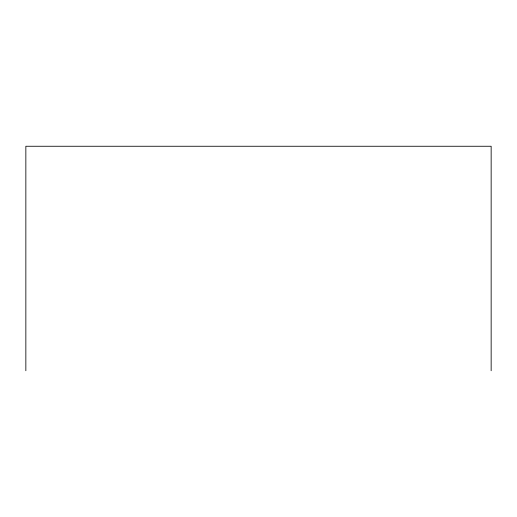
<?xml version="1.0" encoding="UTF-8"?>
<svg xmlns="http://www.w3.org/2000/svg" width="517" height="517" viewBox="0 0 517 517"><rect width="100%" height="100%" fill="white"/><g stroke="black" fill="none" stroke-linecap="round" stroke-linejoin="round"><path stroke-width="0.78" d="M491.15 370.741L491.15 146.259L25.85 146.259L25.85 370.741"/></g></svg>
